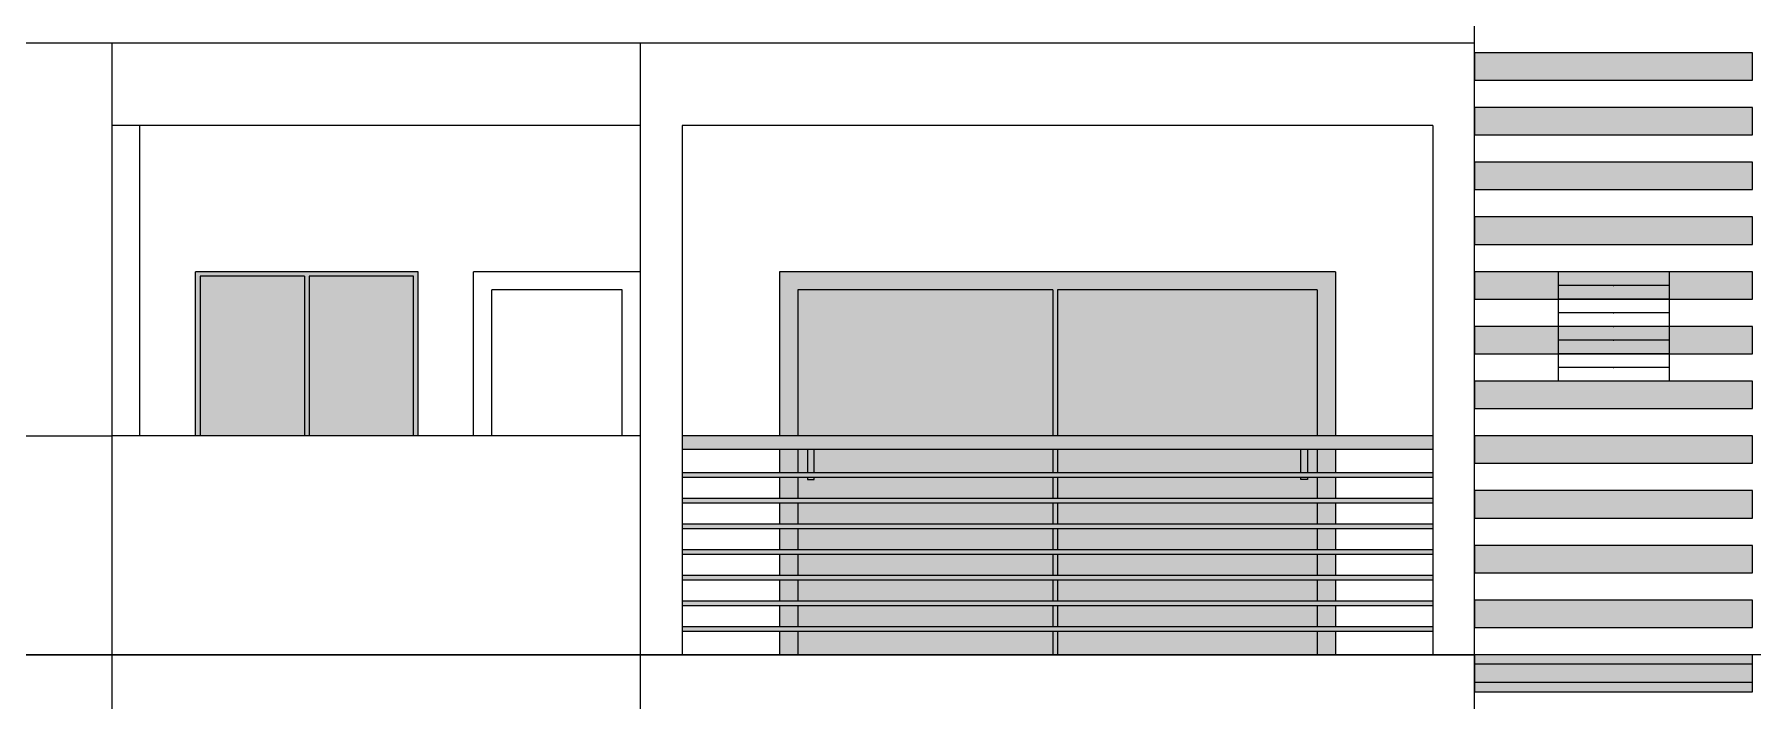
# Model space of a CAD drawing. Header units: metres. Extents: x 619 to 842, y 1450 to 1542.
# Drawn here: x 721.77 to 731.19, y 1530.53 to 1534.18 of the extents above; entities that cross this region are included whole.
import ezdxf

# ---------------------------------------------------------------- set-up
doc = ezdxf.new("R2010")
doc.units = ezdxf.units.M
doc.header["$LTSCALE"] = 0.5
doc.header["$MEASUREMENT"] = 0

msp = doc.modelspace()

# ---------------------------------------------------------------- hatches: boundary and pattern name
h = msp.add_hatch(color=9)
h.dxf.hatch_style = 1
h.paths.add_polyline_path([(731.19011, 1534.08149), (729.66604, 1534.08149), (729.66604, 1533.93149), (731.19011, 1533.93149)])
h = msp.add_hatch(color=9)
h.dxf.hatch_style = 1
h.paths.add_polyline_path([(731.19011, 1533.78149), (729.66604, 1533.78149), (729.66604, 1533.63149), (731.19011, 1533.63149)])
h = msp.add_hatch(color=9)
h.dxf.hatch_style = 1
h.paths.add_polyline_path([(731.19011, 1533.48149), (729.66604, 1533.48149), (729.66604, 1533.33149), (731.19011, 1533.33149)])
h = msp.add_hatch(color=9)
h.dxf.hatch_style = 1
h.paths.add_polyline_path([(731.19011, 1533.18149), (729.66604, 1533.18149), (729.66604, 1533.03149), (731.19011, 1533.03149)])
at = {"true_color": 0x636466}
h = msp.add_hatch(color=251, dxfattribs=at)
h.dxf.hatch_style = 1
h.paths.add_polyline_path([(722.6553, 1532.88149), (722.6553, 1531.98149), (722.6803, 1531.98149), (722.6803, 1532.85649), (723.25243, 1532.85649), (723.25243, 1531.98149), (723.27743, 1531.98149), (723.27743, 1532.85649), (723.84956, 1532.85649), (723.84956, 1531.98149), (723.87456, 1531.98149), (723.87456, 1532.88149)])
h.paths.add_polyline_path([(725.85585, 1532.88149), (725.85585, 1531.98149), (725.95585, 1531.98149), (725.95585, 1532.78149), (727.35493, 1532.78149), (727.35493, 1531.98149), (727.37993, 1531.98149), (727.37993, 1532.78149), (728.804, 1532.78149), (728.804, 1531.98149), (728.904, 1531.98149), (728.904, 1532.88149)])
h.paths.add_polyline_path([(725.95585, 1531.77836), (725.95585, 1531.90649), (725.85585, 1531.90649), (725.85585, 1531.77836)])
h.paths.add_polyline_path([(725.95585, 1531.75336), (725.85585, 1531.75336), (725.85585, 1531.63774), (725.95585, 1531.63774)])
h.paths.add_polyline_path([(725.95585, 1531.49711), (725.95585, 1531.61274), (725.85585, 1531.61274), (725.85585, 1531.49711)])
h.paths.add_polyline_path([(725.85585, 1531.35649), (725.95585, 1531.35649), (725.95585, 1531.47211), (725.85585, 1531.47211)])
h.paths.add_polyline_path([(725.95585, 1531.33149), (725.85585, 1531.33149), (725.85585, 1531.21586), (725.95585, 1531.21586)])
h.paths.add_polyline_path([(725.95585, 1531.19086), (725.85585, 1531.19086), (725.85585, 1531.07524), (725.95585, 1531.07524)])
h.paths.add_polyline_path([(725.95585, 1531.05024), (725.85585, 1531.05024), (725.85585, 1530.93461), (725.95585, 1530.93461)])
h.paths.add_polyline_path([(725.95585, 1530.90961), (725.85585, 1530.90961), (725.85585, 1530.78149), (725.95585, 1530.78149)])
h.paths.add_polyline_path([(728.804, 1531.77836), (728.904, 1531.77836), (728.904, 1531.90649), (728.804, 1531.90649)])
h.paths.add_polyline_path([(728.904, 1531.75336), (728.804, 1531.75336), (728.804, 1531.63774), (728.904, 1531.63774)])
h.paths.add_polyline_path([(728.904, 1531.61274), (728.804, 1531.61274), (728.804, 1531.49711), (728.904, 1531.49711)])
h.paths.add_polyline_path([(728.904, 1531.47211), (728.804, 1531.47211), (728.804, 1531.35649), (728.904, 1531.35649)])
h.paths.add_polyline_path([(728.904, 1531.33149), (728.804, 1531.33149), (728.804, 1531.21586), (728.904, 1531.21586)])
h.paths.add_polyline_path([(728.904, 1531.19086), (728.804, 1531.19086), (728.804, 1531.07524), (728.904, 1531.07524)])
h.paths.add_polyline_path([(728.904, 1531.05024), (728.804, 1531.05024), (728.804, 1530.93461), (728.904, 1530.93461)])
h.paths.add_polyline_path([(728.904, 1530.90961), (728.804, 1530.90961), (728.804, 1530.78149), (728.904, 1530.78149)])
h.paths.add_polyline_path([(727.37993, 1530.90961), (727.35493, 1530.90961), (727.35493, 1530.78149), (727.37993, 1530.78149)])
h.paths.add_polyline_path([(727.35493, 1530.93461), (727.37993, 1530.93461), (727.37993, 1531.05024), (727.35493, 1531.05024)])
h.paths.add_polyline_path([(727.35493, 1531.07524), (727.37993, 1531.07524), (727.37993, 1531.19086), (727.35493, 1531.19086)])
h.paths.add_polyline_path([(727.35493, 1531.21586), (727.37993, 1531.21586), (727.37993, 1531.33149), (727.35493, 1531.33149)])
h.paths.add_polyline_path([(727.35493, 1531.35649), (727.37993, 1531.35649), (727.37993, 1531.47211), (727.35493, 1531.47211)])
h.paths.add_polyline_path([(727.35493, 1531.49711), (727.37993, 1531.49711), (727.37993, 1531.61274), (727.35493, 1531.61274)])
h.paths.add_polyline_path([(727.35493, 1531.63774), (727.37993, 1531.63774), (727.37993, 1531.75336), (727.35493, 1531.75336)])
h.paths.add_polyline_path([(727.35493, 1531.77836), (727.37993, 1531.77836), (727.37993, 1531.90649), (727.35493, 1531.90649)])
h = msp.add_hatch(color=9)
h.dxf.hatch_style = 1
h.paths.add_polyline_path([(731.19011, 1532.88149), (729.66604, 1532.88149), (729.66604, 1532.73149), (731.19011, 1532.73149)])
h = msp.add_hatch(color=131)
h.dxf.hatch_style = 1
h.paths.add_polyline_path([(738.50567, 1530.78149), (738.50567, 1531.98149), (735.15271, 1531.98149), (735.15271, 1530.78149)])
h.paths.add_polyline_path([(733.18391, 1531.70649), (734.06085, 1531.70649), (734.06085, 1532.85649), (733.18391, 1532.85649)])
h.paths.add_polyline_path([(733.15891, 1532.85649), (732.28196, 1532.85649), (732.28196, 1531.70649), (733.15891, 1531.70649)])
h.paths.add_polyline_path([(728.804, 1531.98149), (728.804, 1532.78149), (727.37993, 1532.78149), (727.37993, 1531.98149)])
h.paths.add_polyline_path([(727.35493, 1531.98149), (727.35493, 1532.78149), (725.95585, 1532.78149), (725.95585, 1531.98149)])
h.paths.add_polyline_path([(727.37993, 1531.90649), (727.37993, 1531.77836), (728.71438, 1531.77836), (728.71438, 1531.90649)])
h.paths.add_polyline_path([(726.04547, 1531.90649), (726.04547, 1531.77836), (727.35493, 1531.77836), (727.35493, 1531.90649)])
h.paths.add_polyline_path([(726.04547, 1531.75336), (726.04547, 1531.74315), (726.00884, 1531.74315), (726.00884, 1531.75336), (725.95585, 1531.75336), (725.95585, 1531.63774), (727.35493, 1531.63774), (727.35493, 1531.75336)])
h.paths.add_polyline_path([(727.37993, 1531.75336), (727.37993, 1531.63774), (728.804, 1531.63774), (728.804, 1531.75336), (728.75101, 1531.75336), (728.75101, 1531.74315), (728.71438, 1531.74315), (728.71438, 1531.75336)])
h.paths.add_polyline_path([(728.804, 1531.49711), (728.804, 1531.61274), (727.37993, 1531.61274), (727.37993, 1531.49711)])
h.paths.add_polyline_path([(725.95585, 1531.61274), (725.95585, 1531.49711), (727.35493, 1531.49711), (727.35493, 1531.61274)])
h.paths.add_polyline_path([(727.35493, 1531.35649), (727.35493, 1531.47211), (725.95585, 1531.47211), (725.95585, 1531.35649)])
h.paths.add_polyline_path([(728.804, 1531.90649), (728.75101, 1531.90649), (728.75101, 1531.77836), (728.804, 1531.77836)])
h.paths.add_polyline_path([(726.00884, 1531.77836), (726.00884, 1531.90649), (725.95585, 1531.90649), (725.95585, 1531.77836)])
h.paths.add_polyline_path([(728.804, 1531.35649), (728.804, 1531.47211), (727.37993, 1531.47211), (727.37993, 1531.35649)])
h.paths.add_polyline_path([(728.804, 1531.21586), (728.804, 1531.33149), (727.37993, 1531.33149), (727.37993, 1531.21586)])
h.paths.add_polyline_path([(728.804, 1531.07524), (728.804, 1531.19086), (727.37993, 1531.19086), (727.37993, 1531.07524)])
h.paths.add_polyline_path([(725.95585, 1531.19086), (725.95585, 1531.07524), (727.35493, 1531.07524), (727.35493, 1531.19086)])
h.paths.add_polyline_path([(725.95585, 1531.33149), (725.95585, 1531.21586), (727.35493, 1531.21586), (727.35493, 1531.33149)])
h.paths.add_polyline_path([(727.37993, 1530.90961), (727.37993, 1530.78149), (728.804, 1530.78149), (728.804, 1530.90961)])
h.paths.add_polyline_path([(728.804, 1530.93461), (728.804, 1531.05024), (727.37993, 1531.05024), (727.37993, 1530.93461)])
h.paths.add_polyline_path([(727.35493, 1530.93461), (727.35493, 1531.05024), (725.95585, 1531.05024), (725.95585, 1530.93461)])
h.paths.add_polyline_path([(727.35493, 1530.78149), (727.35493, 1530.90961), (725.95585, 1530.90961), (725.95585, 1530.78149)])
h.paths.add_polyline_path([(723.27743, 1531.98149), (723.84956, 1531.98149), (723.84956, 1532.85649), (723.27743, 1532.85649)])
h.paths.add_polyline_path([(723.25243, 1532.85649), (722.6803, 1532.85649), (722.6803, 1531.98149), (723.25243, 1531.98149)])
h = msp.add_hatch(color=9)
h.dxf.hatch_style = 1
h.paths.add_polyline_path([(731.19011, 1532.58149), (729.66604, 1532.58149), (729.66604, 1532.43149), (731.19011, 1532.43149)])
h = msp.add_hatch(color=9)
h.dxf.hatch_style = 1
h.paths.add_polyline_path([(731.19011, 1532.28149), (729.66604, 1532.28149), (729.66604, 1532.13149), (731.19011, 1532.13149)])
h = msp.add_hatch(color=9)
h.dxf.hatch_style = 1
h.paths.add_polyline_path([(725.32243, 1531.98149), (729.43743, 1531.98149), (729.43743, 1531.90649), (725.32243, 1531.90649)])
h.paths.add_polyline_path([(725.32243, 1531.77836), (729.43743, 1531.77836), (729.43743, 1531.75336), (725.32243, 1531.75336)])
h.paths.add_polyline_path([(725.32243, 1531.63774), (729.43743, 1531.63774), (729.43743, 1531.61274), (725.32243, 1531.61274)])
h.paths.add_polyline_path([(725.32243, 1531.49711), (729.43743, 1531.49711), (729.43743, 1531.47211), (725.32243, 1531.47211)])
h.paths.add_polyline_path([(725.32243, 1531.35649), (729.43743, 1531.35649), (729.43743, 1531.33149), (725.32243, 1531.33149)])
h.paths.add_polyline_path([(725.32243, 1531.21586), (729.43743, 1531.21586), (729.43743, 1531.19086), (725.32243, 1531.19086)])
h.paths.add_polyline_path([(725.32243, 1531.07524), (729.43743, 1531.07524), (729.43743, 1531.05024), (725.32243, 1531.05024)])
h.paths.add_polyline_path([(725.32243, 1530.93461), (729.43743, 1530.93461), (729.43743, 1530.90961), (725.32243, 1530.90961)])
h = msp.add_hatch(color=9)
h.dxf.hatch_style = 1
h.paths.add_polyline_path([(731.19011, 1531.98149), (729.66604, 1531.98149), (729.66604, 1531.83149), (731.19011, 1531.83149)])
at = {"true_color": 0x991b1e}
h = msp.add_hatch(color=244, dxfattribs=at)
h.dxf.hatch_style = 1
h.paths.add_polyline_path([(726.00884, 1531.90649), (726.04547, 1531.90649), (726.04547, 1531.77836), (726.00884, 1531.77836)])
h.paths.add_polyline_path([(726.00884, 1531.75336), (726.04547, 1531.75336), (726.04547, 1531.74315), (726.00884, 1531.74315)])
h.paths.add_polyline_path([(728.71438, 1531.90649), (728.75101, 1531.90649), (728.75101, 1531.77836), (728.71438, 1531.77836)])
h.paths.add_polyline_path([(728.71438, 1531.75336), (728.75101, 1531.75336), (728.75101, 1531.74315), (728.71438, 1531.74315)])
h = msp.add_hatch(color=9)
h.dxf.hatch_style = 1
h.paths.add_polyline_path([(731.19011, 1531.68149), (729.66604, 1531.68149), (729.66604, 1531.53149), (731.19011, 1531.53149)])
h = msp.add_hatch(color=9)
h.dxf.hatch_style = 1
h.paths.add_polyline_path([(731.19011, 1531.38149), (729.66604, 1531.38149), (729.66604, 1531.23149), (731.19011, 1531.23149)])
h = msp.add_hatch(color=9)
h.dxf.hatch_style = 1
h.paths.add_polyline_path([(731.19011, 1531.08149), (729.66604, 1531.08149), (729.66604, 1530.93149), (731.19011, 1530.93149)])
h = msp.add_hatch(color=9)
h.dxf.hatch_style = 1
h.paths.add_polyline_path([(731.19011, 1530.78149), (729.66604, 1530.78149), (729.66604, 1530.63149), (731.19011, 1530.63149)])
h = msp.add_hatch(color=9)
h.dxf.hatch_style = 1
h.paths.add_polyline_path([(731.19011, 1530.72949), (729.66604, 1530.72949), (729.66604, 1530.57949), (731.19011, 1530.57949)])

# ---------------------------------------------------------------- linework, layer by layer
for p, q in [((729.66604, 1513.57149), (729.66604, 1535.33349)), ((729.66604, 1534.13349), (720.52159, 1534.13349)), ((722.19808, 1530.78149), (722.19808, 1534.13349)), ((725.09382, 1530.78149), (725.09382, 1534.13349)), ((731.19011, 1534.08149), (729.66604, 1534.08149)), ((729.66604, 1534.08149), (729.66604, 1533.93149)), ((731.19011, 1533.93149), (731.19011, 1534.08149)), ((729.66604, 1533.93149), (731.19011, 1533.93149)), ((731.19011, 1533.78149), (729.66604, 1533.78149)), ((729.66604, 1533.78149), (729.66604, 1533.63149)), ((731.19011, 1533.63149), (731.19011, 1533.78149)), ((725.09382, 1533.68349), (722.19808, 1533.68349)), ((722.35048, 1531.98149), (722.35048, 1533.68349)), ((725.32243, 1533.68349), (725.32243, 1530.78149)), ((729.43743, 1533.68349), (725.32243, 1533.68349)), ((729.43743, 1533.68349), (729.43743, 1530.78149)), ((729.66604, 1533.63149), (731.19011, 1533.63149)), ((731.19011, 1533.48149), (729.66604, 1533.48149)), ((729.66604, 1533.48149), (729.66604, 1533.33149)), ((731.19011, 1533.33149), (731.19011, 1533.48149)), ((729.66604, 1533.33149), (731.19011, 1533.33149)), ((731.19011, 1533.18149), (729.66604, 1533.18149)), ((729.66604, 1533.18149), (729.66604, 1533.03149)), ((731.19011, 1533.03149), (731.19011, 1533.18149)), ((729.66604, 1533.03149), (731.19011, 1533.03149)), ((722.6553, 1531.98149), (722.6553, 1532.88149)), ((723.87456, 1532.88149), (722.6553, 1532.88149)), ((723.87456, 1531.98149), (723.87456, 1532.88149)), ((724.17937, 1531.98149), (724.17937, 1532.88149)), ((725.09382, 1532.88149), (724.17937, 1532.88149)), ((725.85585, 1532.88149), (725.85585, 1531.98149)), ((728.904, 1532.88149), (725.85585, 1532.88149)), ((728.904, 1532.88149), (728.904, 1531.98149)), ((731.19011, 1532.88149), (729.66604, 1532.88149)), ((729.66604, 1532.88149), (729.66604, 1532.73149)), ((730.12326, 1532.88149), (730.12326, 1532.28149)), ((730.73289, 1532.88149), (730.12326, 1532.88149)), ((730.73289, 1532.88149), (730.73289, 1532.28149)), ((731.19011, 1532.73149), (731.19011, 1532.88149)), ((723.25243, 1532.85649), (723.25243, 1531.98149)), ((723.27743, 1532.85649), (723.27743, 1531.98149)), ((730.73289, 1532.80649), (730.12326, 1532.80649)), ((724.27937, 1531.98149), (724.27937, 1532.78149)), ((724.99382, 1532.78149), (724.27937, 1532.78149)), ((724.99382, 1531.98149), (724.99382, 1532.78149)), ((725.95585, 1532.78149), (725.95585, 1531.98149)), ((727.35493, 1532.78149), (725.95585, 1532.78149)), ((727.35493, 1532.78149), (727.35493, 1531.98149)), ((727.37993, 1532.78149), (727.37993, 1531.98149)), ((728.804, 1532.78149), (727.37993, 1532.78149)), ((728.804, 1532.78149), (728.804, 1531.98149)), ((729.66604, 1532.73149), (731.19011, 1532.73149)), ((730.73289, 1532.73149), (730.12326, 1532.73149)), ((730.73289, 1532.65649), (730.12326, 1532.65649)), ((731.19011, 1532.58149), (729.66604, 1532.58149)), ((729.66604, 1532.58149), (729.66604, 1532.43149)), ((730.73289, 1532.58149), (730.12326, 1532.58149)), ((730.73289, 1532.50649), (730.12326, 1532.50649)), ((731.19011, 1532.43149), (731.19011, 1532.58149)), ((729.66604, 1532.43149), (731.19011, 1532.43149)), ((730.73289, 1532.43149), (730.12326, 1532.43149)), ((730.73289, 1532.35649), (730.12326, 1532.35649)), ((731.19011, 1532.28149), (729.66604, 1532.28149)), ((729.66604, 1532.28149), (729.66604, 1532.13149)), ((730.73289, 1532.28149), (730.12326, 1532.28149)), ((731.19011, 1532.13149), (731.19011, 1532.28149)), ((729.66604, 1532.13149), (731.19011, 1532.13149)), ((715.94937, 1531.98149), (722.19808, 1531.98149)), ((725.09382, 1531.98149), (722.19808, 1531.98149)), ((729.43743, 1531.98149), (725.32243, 1531.98149)), ((731.19011, 1531.98149), (729.66604, 1531.98149)), ((729.66604, 1531.98149), (729.66604, 1531.83149)), ((731.19011, 1531.83149), (731.19011, 1531.98149)), ((729.43743, 1531.90649), (725.32243, 1531.90649)), ((725.85585, 1531.90649), (725.85585, 1531.77836)), ((725.95585, 1531.90649), (725.95585, 1531.77836)), ((727.35493, 1531.90649), (727.35493, 1531.77836)), ((727.37993, 1531.90649), (727.37993, 1531.77836)), ((728.804, 1531.90649), (728.804, 1531.77836)), ((728.904, 1531.90649), (728.904, 1531.77836)), ((729.43743, 1531.77836), (725.32243, 1531.77836)), ((729.43743, 1531.75336), (725.32243, 1531.75336)), ((725.85585, 1531.75336), (725.85585, 1531.63774)), ((725.95585, 1531.75336), (725.95585, 1531.63774)), ((727.35493, 1531.75336), (727.35493, 1531.63774)), ((727.37993, 1531.75336), (727.37993, 1531.63774)), ((728.804, 1531.75336), (728.804, 1531.63774)), ((728.904, 1531.75336), (728.904, 1531.63774)), ((729.66604, 1531.83149), (731.19011, 1531.83149)), ((731.19011, 1531.68149), (729.66604, 1531.68149)), ((729.66604, 1531.68149), (729.66604, 1531.53149)), ((731.19011, 1531.53149), (731.19011, 1531.68149)), ((729.43743, 1531.63774), (725.32243, 1531.63774)), ((729.43743, 1531.61274), (725.32243, 1531.61274)), ((725.85585, 1531.61274), (725.85585, 1531.49711)), ((725.95585, 1531.61274), (725.95585, 1531.49711)), ((727.35493, 1531.61274), (727.35493, 1531.49711)), ((727.37993, 1531.61274), (727.37993, 1531.49711)), ((728.804, 1531.61274), (728.804, 1531.49711)), ((728.904, 1531.61274), (728.904, 1531.49711)), ((729.43743, 1531.49711), (725.32243, 1531.49711)), ((729.43743, 1531.47211), (725.32243, 1531.47211)), ((725.85585, 1531.47211), (725.85585, 1531.35649)), ((725.95585, 1531.47211), (725.95585, 1531.35649)), ((727.35493, 1531.47211), (727.35493, 1531.35649)), ((727.37993, 1531.47211), (727.37993, 1531.35649)), ((728.804, 1531.47211), (728.804, 1531.35649)), ((728.904, 1531.47211), (728.904, 1531.35649)), ((729.66604, 1531.53149), (731.19011, 1531.53149)), ((731.19011, 1531.38149), (729.66604, 1531.38149)), ((729.66604, 1531.38149), (729.66604, 1531.23149)), ((731.19011, 1531.23149), (731.19011, 1531.38149)), ((729.43743, 1531.35649), (725.32243, 1531.35649)), ((729.43743, 1531.33149), (725.32243, 1531.33149)), ((725.85585, 1531.33149), (725.85585, 1531.21586)), ((725.95585, 1531.33149), (725.95585, 1531.21586)), ((727.35493, 1531.33149), (727.35493, 1531.21586)), ((727.37993, 1531.33149), (727.37993, 1531.21586)), ((728.804, 1531.33149), (728.804, 1531.21586)), ((728.904, 1531.33149), (728.904, 1531.21586)), ((729.43743, 1531.21586), (725.32243, 1531.21586)), ((729.43743, 1531.19086), (725.32243, 1531.19086)), ((725.85585, 1531.19086), (725.85585, 1531.07524)), ((725.95585, 1531.19086), (725.95585, 1531.07524)), ((727.35493, 1531.19086), (727.35493, 1531.07524)), ((727.37993, 1531.19086), (727.37993, 1531.07524)), ((728.804, 1531.19086), (728.804, 1531.07524)), ((728.904, 1531.19086), (728.904, 1531.07524)), ((729.66604, 1531.23149), (731.19011, 1531.23149)), ((729.43743, 1531.07524), (725.32243, 1531.07524)), ((729.43743, 1531.05024), (725.32243, 1531.05024)), ((725.85585, 1531.05024), (725.85585, 1530.93461)), ((725.95585, 1531.05024), (725.95585, 1530.93461)), ((727.35493, 1531.05024), (727.35493, 1530.93461)), ((727.37993, 1531.05024), (727.37993, 1530.93461)), ((728.804, 1531.05024), (728.804, 1530.93461)), ((728.904, 1531.05024), (728.904, 1530.93461)), ((731.19011, 1531.08149), (729.66604, 1531.08149)), ((729.66604, 1531.08149), (729.66604, 1530.93149)), ((731.19011, 1530.93149), (731.19011, 1531.08149)), ((729.43743, 1530.93461), (725.32243, 1530.93461)), ((729.43743, 1530.90961), (725.32243, 1530.90961)), ((725.85585, 1530.90961), (725.85585, 1530.78149)), ((725.95585, 1530.90961), (725.95585, 1530.78149)), ((727.35493, 1530.90961), (727.35493, 1530.78149)), ((727.37993, 1530.90961), (727.37993, 1530.78149)), ((728.804, 1530.90961), (728.804, 1530.78149)), ((728.904, 1530.90961), (728.904, 1530.78149)), ((729.66604, 1530.93149), (731.19011, 1530.93149)), ((711.37715, 1530.78149), (729.66604, 1530.78149)), ((738.50567, 1530.78149), (720.52159, 1530.78149)), ((729.66604, 1530.78149), (720.52159, 1530.78149)), ((722.19808, 1527.42949), (722.19808, 1530.78149)), ((725.09382, 1527.42949), (725.09382, 1530.78149)), ((731.19011, 1530.78149), (729.66604, 1530.78149)), ((729.66604, 1530.78149), (729.66604, 1530.63149)), ((731.19011, 1530.72949), (729.66604, 1530.72949)), ((729.66604, 1530.72949), (729.66604, 1530.57949)), ((731.19011, 1530.63149), (731.19011, 1530.78149)), ((731.19011, 1530.57949), (731.19011, 1530.72949)), ((729.66604, 1530.63149), (731.19011, 1530.63149)), ((729.66604, 1530.57949), (731.19011, 1530.57949))]:
    msp.add_line(p, q)
for points in [[(723.25243, 1532.85649), (722.6803, 1532.85649), (722.6803, 1531.98149)], [(723.84956, 1531.98149), (723.84956, 1532.85649), (723.27743, 1532.85649)], [(726.00884, 1531.90649), (726.00884, 1531.77836)], [(726.04547, 1531.77836), (726.04547, 1531.90649)], [(728.71438, 1531.77836), (728.71438, 1531.90649)], [(728.75101, 1531.90649), (728.75101, 1531.77836)], [(726.00884, 1531.75336), (726.00884, 1531.74315), (726.04547, 1531.74315), (726.04547, 1531.75336)], [(728.75101, 1531.75336), (728.75101, 1531.74315), (728.71438, 1531.74315), (728.71438, 1531.75336)]]:
    msp.add_lwpolyline(points)
for p in [(730.42808, 1532.80649), (730.42808, 1532.73149), (730.42808, 1532.65649), (730.42808, 1532.58149), (730.42808, 1532.50649), (730.42808, 1532.35649)]:
    msp.add_point(p)

doc.saveas('drawing.dxf')
